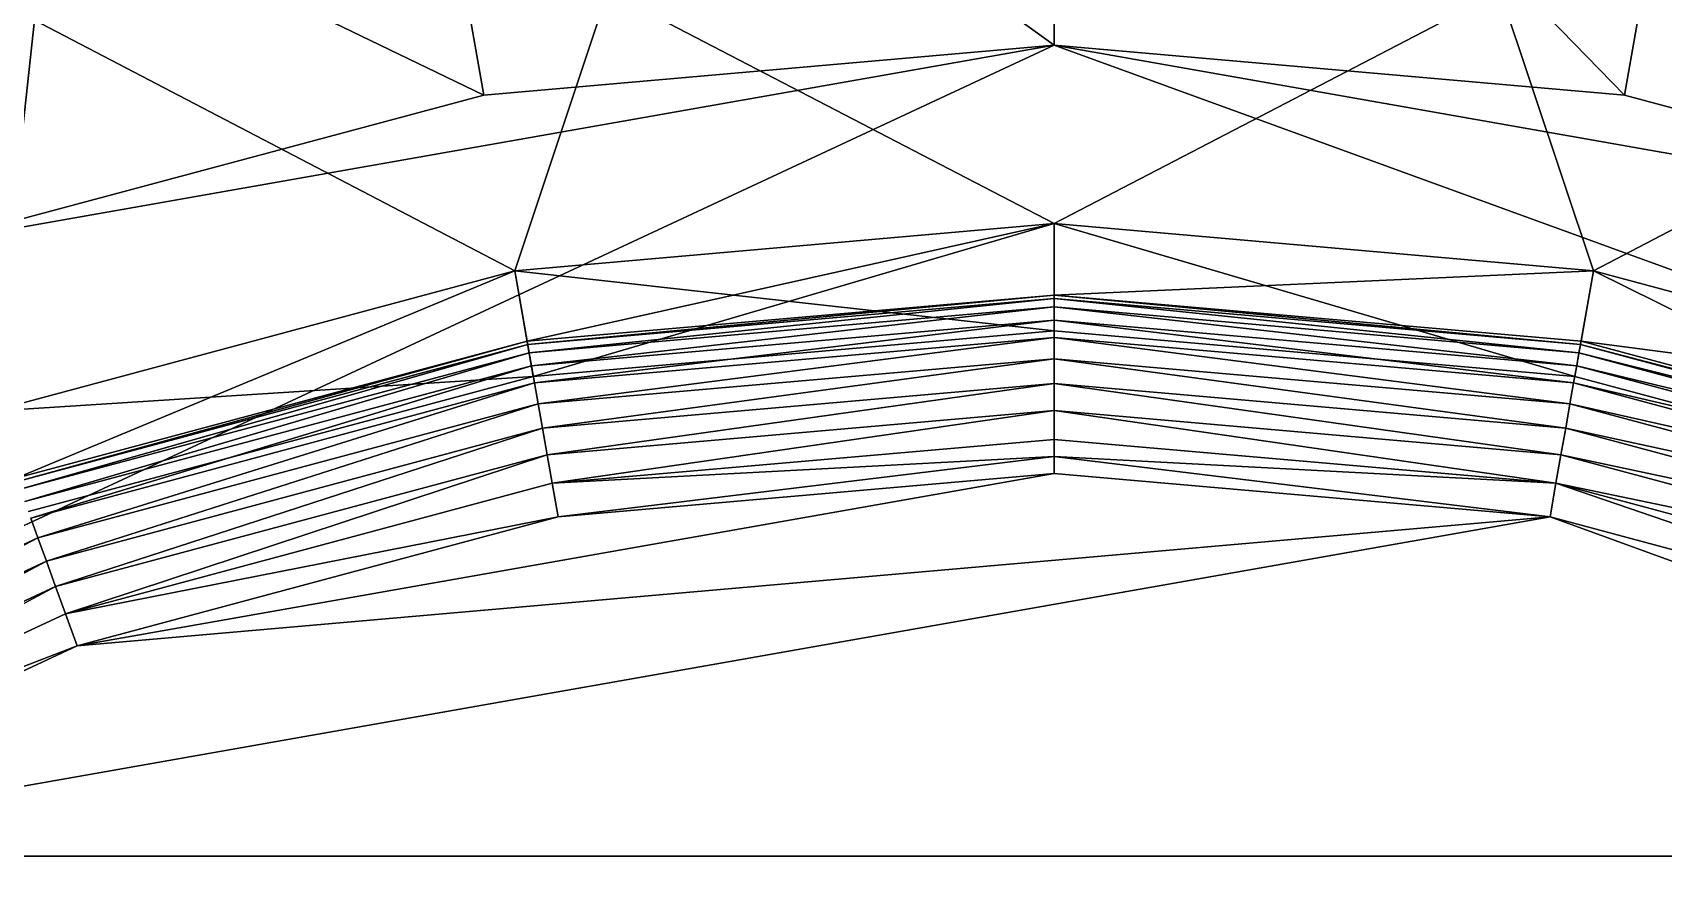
# Model space of a CAD drawing. Header units: inches. Extents: x -2 to 2474, y 1 to 287.
# Drawn here: x 166.3752 to 166.6388, y 188.0103 to 188.146 of the extents above; entities that cross this region are included whole.
import ezdxf

# ---------------------------------------------------------------- set-up
doc = ezdxf.new("R2010")
doc.units = ezdxf.units.IN
doc.header["$MEASUREMENT"] = 0
doc.layers.add('DLX_LUM', color=7, linetype='Continuous', true_color=0xffd400)

msp = doc.modelspace()

# ---------------------------------------------------------------- linework, layer by layer
at = {"layer": 'DLX_LUM'}
for points in [[(166.54028, 188.23052, 0), (166.54028, 188.14397, 0)], [(166.54028, 188.14397, 0), (166.54028, 188.23052, 0)], [(166.54028, 188.23052, 0), (166.63246, 188.13591, 0)], [(166.63246, 188.13591, 0), (166.54028, 188.23052, 0)], [(166.43308, 188.22114, 0), (166.44811, 188.13591, 0)], [(166.54028, 188.14397, 0), (166.43308, 188.22114, 0)], [(166.44811, 188.13591, 0), (166.43308, 188.22114, 0)], [(166.43308, 188.22114, 0), (166.54028, 188.14397, 0)], [(166.64749, 188.22114, 0), (166.63246, 188.13591, 0)], [(166.63246, 188.13591, 0), (166.64749, 188.22114, 0)], [(166.32914, 188.19329, 0), (166.44811, 188.13591, 0)], [(166.44811, 188.13591, 0), (166.32914, 188.19329, 0)], [(166.46816, 188.15263, 0), (166.45312, 188.1075, 0)], [(166.45312, 188.1075, 0), (166.46816, 188.15263, 0)], [(166.46816, 188.15263, 0), (166.54028, 188.11513, 0)], [(166.54028, 188.11513, 0), (166.46816, 188.15263, 0)], [(166.54028, 188.11513, 0), (166.6124, 188.15263, 0)], [(166.6124, 188.15263, 0), (166.54028, 188.11513, 0)], [(166.6124, 188.15263, 0), (166.62745, 188.1075, 0)], [(166.62745, 188.1075, 0), (166.6124, 188.15263, 0)], [(166.37552, 188.14802, 0), (166.3686, 188.08485, 0)], [(166.3686, 188.08485, 0), (166.37552, 188.14802, 0)], [(166.37552, 188.14802, 0), (166.45312, 188.1075, 0)], [(166.45312, 188.1075, 0), (166.37552, 188.14802, 0)], [(166.70504, 188.14802, 0), (166.62745, 188.1075, 0)], [(166.62745, 188.1075, 0), (166.70504, 188.14802, 0)], [(166.54028, 188.14397, 0), (166.13366, 187.95436, 0)], [(166.13366, 187.95436, 0), (166.54028, 188.14397, 0)], [(166.54028, 188.14397, 0), (166.35874, 188.11196, 0)], [(166.35874, 188.11196, 0), (166.54028, 188.14397, 0)], [(166.44811, 188.13591, 0), (166.54028, 188.14397, 0)], [(166.54028, 188.14397, 0), (166.44811, 188.13591, 0)], [(166.44811, 188.13591, 0), (166.54028, 188.14397, 0)], [(166.54028, 188.14397, 0), (166.44811, 188.13591, 0)], [(166.44811, 188.13591, 0), (166.54028, 188.14397, 0)], [(166.54028, 188.14397, 0), (166.44811, 188.13591, 0)], [(166.72183, 188.11196, 0), (166.54028, 188.14397, 0)], [(166.54028, 188.14397, 0), (166.63246, 188.13591, 0)], [(166.54028, 188.14397, 0), (166.88148, 188.01979, 0)], [(166.88148, 188.01979, 0), (166.54028, 188.14397, 0)], [(166.54028, 188.14397, 0), (166.72183, 188.11196, 0)], [(166.63246, 188.13591, 0), (166.54028, 188.14397, 0)], [(166.54028, 188.14397, 0), (166.54028, 188.14397, 0)], [(166.54028, 188.14397, 0), (166.63246, 188.13591, 0)], [(166.63246, 188.13591, 0), (166.54028, 188.14397, 0)], [(166.54028, 188.14397, 0), (166.54028, 188.14397, 0)], [(166.54028, 188.14397, 0), (166.63246, 188.13591, 0)], [(166.63246, 188.13591, 0), (166.54028, 188.14397, 0)], [(166.35874, 188.11196, 0), (166.44811, 188.13591, 0)], [(166.44811, 188.13591, 0), (166.35874, 188.11196, 0)], [(166.35874, 188.11196, 0), (166.44811, 188.13591, 0)], [(166.44811, 188.13591, 0), (166.35874, 188.11196, 0)], [(166.35874, 188.11196, 0), (166.44811, 188.13591, 0)], [(166.44811, 188.13591, 0), (166.35874, 188.11196, 0)], [(166.44811, 188.13591, 0), (166.44811, 188.13591, 0)], [(166.44811, 188.13591, 0), (166.44811, 188.13591, 0)], [(166.63246, 188.13591, 0), (166.72183, 188.11196, 0)], [(166.72183, 188.11196, 0), (166.63246, 188.13591, 0)], [(166.63246, 188.13591, 0), (166.72183, 188.11196, 0)], [(166.72183, 188.11196, 0), (166.63246, 188.13591, 0)], [(166.63246, 188.13591, 0), (166.63246, 188.13591, 0)], [(166.63246, 188.13591, 0), (166.72183, 188.11196, 0)], [(166.72183, 188.11196, 0), (166.63246, 188.13591, 0)], [(166.63246, 188.13591, 0), (166.63246, 188.13591, 0)], [(166.45312, 188.1075, 0), (166.54028, 188.11513, 0)], [(166.45312, 188.1075, 0), (166.54028, 188.11513, 0)], [(166.54028, 188.11513, 0), (166.45312, 188.1075, 0)], [(166.45312, 188.1075, 0), (166.54028, 188.11513, 0)], [(166.54028, 188.11513, 0), (166.45312, 188.1075, 0)], [(166.54028, 188.11513, 0), (166.45312, 188.1075, 0)], [(166.45312, 188.1075, 0), (166.54028, 188.11513, 0)], [(166.54028, 188.11513, 0), (166.45312, 188.1075, 0)], [(166.54028, 188.11513, 0), (166.45513, 188.09612, 0)], [(166.45513, 188.09612, 0), (166.54028, 188.11513, 0)], [(166.45612, 188.09045, 0), (166.54028, 188.11513, 0)], [(166.54028, 188.11513, 0), (166.45612, 188.09045, 0)], [(166.54028, 188.11513, 0), (166.62745, 188.1075, 0)], [(166.54028, 188.11513, 0), (166.54028, 188.11513, 0)], [(166.54028, 188.11513, 0), (166.62745, 188.1075, 0)], [(166.62745, 188.1075, 0), (166.54028, 188.11513, 0)], [(166.54028, 188.11513, 0), (166.62745, 188.1075, 0)], [(166.62745, 188.1075, 0), (166.54028, 188.11513, 0)], [(166.54028, 188.11513, 0), (166.54028, 188.11513, 0)], [(166.54028, 188.11513, 0), (166.62444, 188.09045, 0)], [(166.62745, 188.1075, 0), (166.54028, 188.11513, 0)], [(166.62444, 188.09045, 0), (166.54028, 188.11513, 0)], [(166.54028, 188.11513, 0), (166.54028, 188.09782, 0)], [(166.54028, 188.09782, 0), (166.54028, 188.11513, 0)], [(166.54028, 188.11513, 0), (166.54028, 188.09782, 0)], [(166.62444, 188.09045, 0), (166.54028, 188.11513, 0)], [(166.54028, 188.11513, 0), (166.62745, 188.1075, 0)], [(166.54028, 188.09782, 0), (166.54028, 188.11513, 0)], [(166.54028, 188.11513, 0), (166.62444, 188.09045, 0)], [(166.54028, 188.10357, 0), (166.54028, 188.11513, 0)], [(166.62745, 188.1075, 0), (166.54028, 188.11513, 0)], [(166.54028, 188.11513, 0), (166.54028, 188.10357, 0)], [(166.3686, 188.08485, 0), (166.45312, 188.1075, 0)], [(166.3686, 188.08485, 0), (166.45312, 188.1075, 0)], [(166.45312, 188.1075, 0), (166.3686, 188.08485, 0)], [(166.3686, 188.08485, 0), (166.45312, 188.1075, 0)], [(166.45312, 188.1075, 0), (166.3686, 188.08485, 0)], [(166.45312, 188.1075, 0), (166.3686, 188.08485, 0)], [(166.3686, 188.08485, 0), (166.45312, 188.1075, 0)], [(166.45312, 188.1075, 0), (166.3686, 188.08485, 0)], [(166.37256, 188.074, 0), (166.45312, 188.1075, 0)], [(166.45312, 188.1075, 0), (166.37256, 188.074, 0)], [(166.45312, 188.1075, 0), (166.45312, 188.1075, 0)], [(166.45312, 188.1075, 0), (166.45312, 188.1075, 0)], [(166.45312, 188.1075, 0), (166.45612, 188.09045, 0)], [(166.45612, 188.09045, 0), (166.45312, 188.1075, 0)], [(166.45312, 188.1075, 0), (166.45612, 188.09045, 0)], [(166.54028, 188.09782, 0), (166.45312, 188.1075, 0)], [(166.45612, 188.09045, 0), (166.45312, 188.1075, 0)], [(166.45312, 188.1075, 0), (166.54028, 188.09782, 0)], [(166.45312, 188.1075, 0), (166.45513, 188.09612, 0)], [(166.45513, 188.09612, 0), (166.45312, 188.1075, 0)], [(166.62745, 188.1075, 0), (166.54028, 188.10357, 0)], [(166.54028, 188.10357, 0), (166.62745, 188.1075, 0)], [(166.62745, 188.1075, 0), (166.62444, 188.09045, 0)], [(166.62444, 188.09045, 0), (166.62745, 188.1075, 0)], [(166.62745, 188.1075, 0), (166.62444, 188.09045, 0)], [(166.62444, 188.09045, 0), (166.62745, 188.1075, 0)], [(166.62745, 188.1075, 0), (166.62544, 188.09612, 0)], [(166.62544, 188.09612, 0), (166.62745, 188.1075, 0)], [(166.62745, 188.1075, 0), (166.71196, 188.08485, 0)], [(166.71196, 188.08485, 0), (166.62745, 188.1075, 0)], [(166.62745, 188.1075, 0), (166.71196, 188.08485, 0)], [(166.62745, 188.1075, 0), (166.71196, 188.08485, 0)], [(166.71196, 188.08485, 0), (166.62745, 188.1075, 0)], [(166.62745, 188.1075, 0), (166.62745, 188.1075, 0)], [(166.62745, 188.1075, 0), (166.62745, 188.1075, 0)], [(166.62745, 188.1075, 0), (166.70604, 188.06859, 0)], [(166.71196, 188.08485, 0), (166.62745, 188.1075, 0)], [(166.70604, 188.06859, 0), (166.62745, 188.1075, 0)], [(166.70604, 188.06859, 0), (166.62745, 188.1075, 0)], [(166.62745, 188.1075, 0), (166.71196, 188.08485, 0)], [(166.62745, 188.1075, 0), (166.70604, 188.06859, 0)], [(166.71196, 188.08485, 0), (166.62745, 188.1075, 0)], [(166.45513, 188.09612, 0), (166.54028, 188.10357, 0)], [(166.54028, 188.10357, 0), (166.45513, 188.09612, 0)], [(166.54028, 188.10357, 0), (166.45522, 188.09558, 0)], [(166.45522, 188.09558, 0), (166.54028, 188.10357, 0)], [(166.45522, 188.09558, 0), (166.54028, 188.10302, 0)], [(166.54028, 188.10302, 0), (166.45522, 188.09558, 0)], [(166.45546, 188.09424, 0), (166.54028, 188.10302, 0)], [(166.54028, 188.10302, 0), (166.45546, 188.09424, 0)], [(166.54028, 188.10357, 0), (166.62544, 188.09612, 0)], [(166.54028, 188.10302, 0), (166.54028, 188.10357, 0)], [(166.62544, 188.09612, 0), (166.54028, 188.10357, 0)], [(166.54028, 188.10357, 0), (166.62534, 188.09558, 0)], [(166.62534, 188.09558, 0), (166.54028, 188.10357, 0)], [(166.54028, 188.10357, 0), (166.54028, 188.10302, 0)], [(166.54028, 188.10166, 0), (166.54028, 188.10302, 0)], [(166.54028, 188.10302, 0), (166.62534, 188.09558, 0)], [(166.62534, 188.09558, 0), (166.54028, 188.10302, 0)], [(166.54028, 188.10302, 0), (166.62511, 188.09424, 0)], [(166.62511, 188.09424, 0), (166.54028, 188.10302, 0)], [(166.54028, 188.10302, 0), (166.54028, 188.10166, 0)], [(166.45546, 188.09424, 0), (166.54028, 188.10166, 0)], [(166.54028, 188.10166, 0), (166.45546, 188.09424, 0)], [(166.54028, 188.10166, 0), (166.45583, 188.09216, 0)], [(166.45583, 188.09216, 0), (166.54028, 188.10166, 0)], [(166.54028, 188.09955, 0), (166.54028, 188.10166, 0)], [(166.54028, 188.10166, 0), (166.62511, 188.09424, 0)], [(166.62511, 188.09424, 0), (166.54028, 188.10166, 0)], [(166.54028, 188.10166, 0), (166.62474, 188.09216, 0)], [(166.62474, 188.09216, 0), (166.54028, 188.10166, 0)], [(166.54028, 188.10166, 0), (166.54028, 188.09955, 0)], [(166.45583, 188.09216, 0), (166.54028, 188.09955, 0)], [(166.54028, 188.09955, 0), (166.45583, 188.09216, 0)], [(166.45612, 188.09045, 0), (166.54028, 188.09782, 0)], [(166.45612, 188.09045, 0), (166.54028, 188.09782, 0)], [(166.54028, 188.09782, 0), (166.45612, 188.09045, 0)], [(166.45612, 188.09045, 0), (166.54028, 188.09782, 0)], [(166.54028, 188.09782, 0), (166.45612, 188.09045, 0)], [(166.54028, 188.09782, 0), (166.45612, 188.09045, 0)], [(166.45631, 188.08938, 0), (166.54028, 188.09955, 0)], [(166.54028, 188.09955, 0), (166.45631, 188.08938, 0)], [(166.54028, 188.09673, 0), (166.54028, 188.09955, 0)], [(166.54028, 188.09955, 0), (166.62474, 188.09216, 0)], [(166.62425, 188.08938, 0), (166.54028, 188.09955, 0)], [(166.54028, 188.09955, 0), (166.54028, 188.09673, 0)], [(166.62474, 188.09216, 0), (166.54028, 188.09955, 0)], [(166.54028, 188.09955, 0), (166.62425, 188.08938, 0)], [(166.54028, 188.09782, 0), (166.62444, 188.09045, 0)], [(166.54028, 188.09782, 0), (166.54028, 188.09782, 0)], [(166.54028, 188.09782, 0), (166.62444, 188.09045, 0)], [(166.62444, 188.09045, 0), (166.54028, 188.09782, 0)], [(166.54028, 188.09782, 0), (166.62444, 188.09045, 0)], [(166.62444, 188.09045, 0), (166.54028, 188.09782, 0)], [(166.54028, 188.09782, 0), (166.54028, 188.09782, 0)], [(166.62444, 188.09045, 0), (166.54028, 188.09782, 0)], [(166.37256, 188.074, 0), (166.45513, 188.09612, 0)], [(166.45513, 188.09612, 0), (166.37256, 188.074, 0)], [(166.37275, 188.07348, 0), (166.45513, 188.09612, 0)], [(166.45513, 188.09612, 0), (166.37275, 188.07348, 0)], [(166.37275, 188.07348, 0), (166.45522, 188.09558, 0)], [(166.45522, 188.09558, 0), (166.37275, 188.07348, 0)], [(166.45522, 188.09558, 0), (166.37321, 188.0722, 0)], [(166.37321, 188.0722, 0), (166.45522, 188.09558, 0)], [(166.45513, 188.09612, 0), (166.45522, 188.09558, 0)], [(166.45522, 188.09558, 0), (166.45513, 188.09612, 0)], [(166.45522, 188.09558, 0), (166.45546, 188.09424, 0)], [(166.45546, 188.09424, 0), (166.45522, 188.09558, 0)], [(166.45631, 188.08938, 0), (166.54028, 188.09673, 0)], [(166.54028, 188.09673, 0), (166.45631, 188.08938, 0)], [(166.54028, 188.09673, 0), (166.45691, 188.08599, 0)], [(166.45691, 188.08599, 0), (166.54028, 188.09673, 0)], [(166.54028, 188.09328, 0), (166.54028, 188.09673, 0)], [(166.54028, 188.09673, 0), (166.62425, 188.08938, 0)], [(166.62365, 188.08599, 0), (166.54028, 188.09673, 0)], [(166.54028, 188.09673, 0), (166.54028, 188.09328, 0)], [(166.62425, 188.08938, 0), (166.54028, 188.09673, 0)], [(166.54028, 188.09673, 0), (166.62365, 188.08599, 0)], [(166.62534, 188.09558, 0), (166.62511, 188.09424, 0)], [(166.62511, 188.09424, 0), (166.62534, 188.09558, 0)], [(166.62544, 188.09612, 0), (166.62534, 188.09558, 0)], [(166.62534, 188.09558, 0), (166.62544, 188.09612, 0)], [(166.62534, 188.09558, 0), (166.70782, 188.07348, 0)], [(166.70801, 188.074, 0), (166.62534, 188.09558, 0)], [(166.62534, 188.09558, 0), (166.70801, 188.074, 0)], [(166.70782, 188.07348, 0), (166.62534, 188.09558, 0)], [(166.62544, 188.09612, 0), (166.70801, 188.074, 0)], [(166.71196, 188.08485, 0), (166.62544, 188.09612, 0)], [(166.62544, 188.09612, 0), (166.71196, 188.08485, 0)], [(166.70801, 188.074, 0), (166.62544, 188.09612, 0)], [(166.37321, 188.0722, 0), (166.45546, 188.09424, 0)], [(166.45546, 188.09424, 0), (166.37321, 188.0722, 0)], [(166.45546, 188.09424, 0), (166.37393, 188.07021, 0)], [(166.37393, 188.07021, 0), (166.45546, 188.09424, 0)], [(166.37393, 188.07021, 0), (166.45583, 188.09216, 0)], [(166.45583, 188.09216, 0), (166.37393, 188.07021, 0)], [(166.3749, 188.06756, 0), (166.45583, 188.09216, 0)], [(166.45583, 188.09216, 0), (166.3749, 188.06756, 0)], [(166.45546, 188.09424, 0), (166.45583, 188.09216, 0)], [(166.45583, 188.09216, 0), (166.45546, 188.09424, 0)], [(166.45583, 188.09216, 0), (166.45631, 188.08938, 0)], [(166.45631, 188.08938, 0), (166.45583, 188.09216, 0)], [(166.45691, 188.08599, 0), (166.54028, 188.09328, 0)], [(166.54028, 188.09328, 0), (166.45691, 188.08599, 0)], [(166.54028, 188.09328, 0), (166.4576, 188.08208, 0)], [(166.4576, 188.08208, 0), (166.54028, 188.09328, 0)], [(166.54028, 188.08932, 0), (166.54028, 188.09328, 0)], [(166.54028, 188.09328, 0), (166.62365, 188.08599, 0)], [(166.62296, 188.08208, 0), (166.54028, 188.09328, 0)], [(166.54028, 188.09328, 0), (166.54028, 188.08932, 0)], [(166.62365, 188.08599, 0), (166.54028, 188.09328, 0)], [(166.54028, 188.09328, 0), (166.62296, 188.08208, 0)], [(166.62474, 188.09216, 0), (166.62425, 188.08938, 0)], [(166.62425, 188.08938, 0), (166.62474, 188.09216, 0)], [(166.62511, 188.09424, 0), (166.62474, 188.09216, 0)], [(166.62474, 188.09216, 0), (166.62511, 188.09424, 0)], [(166.62474, 188.09216, 0), (166.70664, 188.07021, 0)], [(166.70736, 188.0722, 0), (166.62474, 188.09216, 0)], [(166.62474, 188.09216, 0), (166.70736, 188.0722, 0)], [(166.70664, 188.07021, 0), (166.62474, 188.09216, 0)], [(166.62511, 188.09424, 0), (166.70736, 188.0722, 0)], [(166.70782, 188.07348, 0), (166.62511, 188.09424, 0)], [(166.62511, 188.09424, 0), (166.70782, 188.07348, 0)], [(166.70736, 188.0722, 0), (166.62511, 188.09424, 0)], [(166.3686, 188.08485, 0), (166.45612, 188.09045, 0)], [(166.45612, 188.09045, 0), (166.3686, 188.08485, 0)], [(166.45612, 188.09045, 0), (166.3686, 188.08485, 0)], [(166.3686, 188.08485, 0), (166.45612, 188.09045, 0)], [(166.37452, 188.06859, 0), (166.45612, 188.09045, 0)], [(166.37452, 188.06859, 0), (166.45612, 188.09045, 0)], [(166.45612, 188.09045, 0), (166.37452, 188.06859, 0)], [(166.37452, 188.06859, 0), (166.45612, 188.09045, 0)], [(166.45612, 188.09045, 0), (166.37452, 188.06859, 0)], [(166.45612, 188.09045, 0), (166.37452, 188.06859, 0)], [(166.3749, 188.06756, 0), (166.45631, 188.08938, 0)], [(166.45631, 188.08938, 0), (166.3749, 188.06756, 0)], [(166.45631, 188.08938, 0), (166.37607, 188.06433, 0)], [(166.37607, 188.06433, 0), (166.45631, 188.08938, 0)], [(166.45612, 188.09045, 0), (166.45612, 188.09045, 0)], [(166.45612, 188.09045, 0), (166.45612, 188.09045, 0)], [(166.45631, 188.08938, 0), (166.45691, 188.08599, 0)], [(166.45691, 188.08599, 0), (166.45631, 188.08938, 0)], [(166.4576, 188.08208, 0), (166.54028, 188.08932, 0)], [(166.54028, 188.08932, 0), (166.4576, 188.08208, 0)], [(166.54028, 188.08932, 0), (166.45836, 188.07777, 0)], [(166.45836, 188.07777, 0), (166.54028, 188.08932, 0)], [(166.54028, 188.08494, 0), (166.54028, 188.08932, 0)], [(166.54028, 188.08932, 0), (166.62296, 188.08208, 0)], [(166.6222, 188.07777, 0), (166.54028, 188.08932, 0)], [(166.54028, 188.08932, 0), (166.54028, 188.08494, 0)], [(166.62296, 188.08208, 0), (166.54028, 188.08932, 0)], [(166.54028, 188.08932, 0), (166.6222, 188.07777, 0)], [(166.62425, 188.08938, 0), (166.62365, 188.08599, 0)], [(166.62365, 188.08599, 0), (166.62425, 188.08938, 0)], [(166.62425, 188.08938, 0), (166.70664, 188.07021, 0)], [(166.62425, 188.08938, 0), (166.70567, 188.06756, 0)], [(166.70664, 188.07021, 0), (166.62425, 188.08938, 0)], [(166.70567, 188.06756, 0), (166.62425, 188.08938, 0)], [(166.62444, 188.09045, 0), (166.70604, 188.06859, 0)], [(166.62444, 188.09045, 0), (166.70604, 188.06859, 0)], [(166.70604, 188.06859, 0), (166.62444, 188.09045, 0)], [(166.62444, 188.09045, 0), (166.70604, 188.06859, 0)], [(166.70604, 188.06859, 0), (166.62444, 188.09045, 0)], [(166.62444, 188.09045, 0), (166.62444, 188.09045, 0)], [(166.62444, 188.09045, 0), (166.62444, 188.09045, 0)], [(166.70604, 188.06859, 0), (166.62444, 188.09045, 0)], [(166.37607, 188.06433, 0), (166.45691, 188.08599, 0)], [(166.45691, 188.08599, 0), (166.37607, 188.06433, 0)], [(166.37743, 188.0606, 0), (166.45691, 188.08599, 0)], [(166.45691, 188.08599, 0), (166.37743, 188.0606, 0)], [(166.45691, 188.08599, 0), (166.4576, 188.08208, 0)], [(166.4576, 188.08208, 0), (166.45691, 188.08599, 0)], [(166.45836, 188.07777, 0), (166.54028, 188.08494, 0)], [(166.54028, 188.08494, 0), (166.45836, 188.07777, 0)], [(166.45917, 188.07317, 0), (166.54028, 188.08494, 0)], [(166.54028, 188.08494, 0), (166.45917, 188.07317, 0)], [(166.54028, 188.08027, 0), (166.54028, 188.08494, 0)], [(166.54028, 188.08494, 0), (166.6222, 188.07777, 0)], [(166.6222, 188.07777, 0), (166.54028, 188.08494, 0)], [(166.54028, 188.08494, 0), (166.62139, 188.07317, 0)], [(166.62139, 188.07317, 0), (166.54028, 188.08494, 0)], [(166.54028, 188.08494, 0), (166.54028, 188.08027, 0)], [(166.62365, 188.08599, 0), (166.62296, 188.08208, 0)], [(166.62296, 188.08208, 0), (166.62365, 188.08599, 0)], [(166.62365, 188.08599, 0), (166.70567, 188.06756, 0)], [(166.62365, 188.08599, 0), (166.70449, 188.06433, 0)], [(166.70567, 188.06756, 0), (166.62365, 188.08599, 0)], [(166.70449, 188.06433, 0), (166.62365, 188.08599, 0)], [(166.37743, 188.0606, 0), (166.4576, 188.08208, 0)], [(166.4576, 188.08208, 0), (166.37743, 188.0606, 0)], [(166.4576, 188.08208, 0), (166.37893, 188.05649, 0)], [(166.37893, 188.05649, 0), (166.4576, 188.08208, 0)], [(166.4576, 188.08208, 0), (166.45836, 188.07777, 0)], [(166.45836, 188.07777, 0), (166.4576, 188.08208, 0)], [(166.62296, 188.08208, 0), (166.6222, 188.07777, 0)], [(166.6222, 188.07777, 0), (166.62296, 188.08208, 0)], [(166.62296, 188.08208, 0), (166.70314, 188.0606, 0)], [(166.70449, 188.06433, 0), (166.62296, 188.08208, 0)], [(166.62296, 188.08208, 0), (166.70449, 188.06433, 0)], [(166.70314, 188.0606, 0), (166.62296, 188.08208, 0)], [(166.45917, 188.07317, 0), (166.54028, 188.08027, 0)], [(166.54028, 188.08027, 0), (166.45917, 188.07317, 0)], [(166.54028, 188.07752, 0), (166.54028, 188.08027, 0)], [(166.54028, 188.08027, 0), (166.62139, 188.07317, 0)], [(166.62139, 188.07317, 0), (166.54028, 188.08027, 0)], [(166.54028, 188.08027, 0), (166.54028, 188.07752, 0)], [(166.37893, 188.05649, 0), (166.45836, 188.07777, 0)], [(166.45836, 188.07777, 0), (166.37893, 188.05649, 0)], [(166.45836, 188.07777, 0), (166.38053, 188.0521, 0)], [(166.38053, 188.0521, 0), (166.45836, 188.07777, 0)], [(166.45836, 188.07777, 0), (166.45917, 188.07317, 0)], [(166.45917, 188.07317, 0), (166.45836, 188.07777, 0)], [(166.54028, 188.07752, 0), (166.45917, 188.07317, 0)], [(166.45917, 188.07317, 0), (166.54028, 188.07752, 0)], [(166.54028, 188.07752, 0), (166.46013, 188.06773, 0)], [(166.46013, 188.06773, 0), (166.54028, 188.07752, 0)], [(166.54028, 188.07474, 0), (166.54028, 188.07752, 0)], [(166.62043, 188.06773, 0), (166.54028, 188.07752, 0)], [(166.54028, 188.07752, 0), (166.54028, 188.07474, 0)], [(166.62139, 188.07317, 0), (166.54028, 188.07752, 0)], [(166.54028, 188.07752, 0), (166.62043, 188.06773, 0)], [(166.54028, 188.07752, 0), (166.62139, 188.07317, 0)], [(166.62139, 188.07317, 0), (166.6222, 188.07777, 0)], [(166.6222, 188.07777, 0), (166.62139, 188.07317, 0)], [(166.6222, 188.07777, 0), (166.70314, 188.0606, 0)], [(166.6222, 188.07777, 0), (166.70164, 188.05649, 0)], [(166.70314, 188.0606, 0), (166.6222, 188.07777, 0)], [(166.70164, 188.05649, 0), (166.6222, 188.07777, 0)], [(166.38242, 188.0469, 0), (166.54028, 188.07474, 0)], [(166.54028, 188.07474, 0), (166.38242, 188.0469, 0)], [(166.46013, 188.06773, 0), (166.54028, 188.07474, 0)], [(166.54028, 188.07474, 0), (166.46013, 188.06773, 0)], [(166.54028, 188.07474, 0), (166.62043, 188.06773, 0)], [(166.62043, 188.06773, 0), (166.54028, 188.07474, 0)], [(166.38053, 188.0521, 0), (166.45917, 188.07317, 0)], [(166.45917, 188.07317, 0), (166.38053, 188.0521, 0)], [(166.45917, 188.07317, 0), (166.46013, 188.06773, 0)], [(166.46013, 188.06773, 0), (166.45917, 188.07317, 0)], [(166.62139, 188.07317, 0), (166.62043, 188.06773, 0)], [(166.62043, 188.06773, 0), (166.62139, 188.07317, 0)], [(166.62139, 188.07317, 0), (166.70004, 188.0521, 0)], [(166.70164, 188.05649, 0), (166.62139, 188.07317, 0)], [(166.69815, 188.0469, 0), (166.62139, 188.07317, 0)], [(166.62139, 188.07317, 0), (166.70164, 188.05649, 0)], [(166.62139, 188.07317, 0), (166.69815, 188.0469, 0)], [(166.70004, 188.0521, 0), (166.62139, 188.07317, 0)], [(166.62043, 188.06773, 0), (166.3095, 188.0129, 0)], [(166.3095, 188.0129, 0), (166.62043, 188.06773, 0)], [(166.3749, 188.06756, 0), (166.37607, 188.06433, 0)], [(166.37607, 188.06433, 0), (166.3749, 188.06756, 0)], [(166.46013, 188.06773, 0), (166.38053, 188.0521, 0)], [(166.38053, 188.0521, 0), (166.46013, 188.06773, 0)], [(166.38242, 188.0469, 0), (166.46013, 188.06773, 0)], [(166.46013, 188.06773, 0), (166.38242, 188.0469, 0)], [(166.38242, 188.0469, 0), (166.62043, 188.06773, 0)], [(166.62043, 188.06773, 0), (166.38242, 188.0469, 0)], [(166.62043, 188.06773, 0), (166.69815, 188.0469, 0)], [(166.62043, 188.06773, 0), (166.77107, 188.0129, 0)], [(166.69815, 188.0469, 0), (166.62043, 188.06773, 0)], [(166.77107, 188.0129, 0), (166.62043, 188.06773, 0)], [(166.30022, 188.02896, 0), (166.37607, 188.06433, 0)], [(166.37607, 188.06433, 0), (166.30022, 188.02896, 0)], [(166.30221, 188.02553, 0), (166.37607, 188.06433, 0)], [(166.37607, 188.06433, 0), (166.30221, 188.02553, 0)], [(166.37607, 188.06433, 0), (166.37743, 188.0606, 0)], [(166.37743, 188.0606, 0), (166.37607, 188.06433, 0)], [(166.30221, 188.02553, 0), (166.37743, 188.0606, 0)], [(166.37743, 188.0606, 0), (166.30221, 188.02553, 0)], [(166.3044, 188.02173, 0), (166.37743, 188.0606, 0)], [(166.37743, 188.0606, 0), (166.3044, 188.02173, 0)], [(166.37743, 188.0606, 0), (166.37893, 188.05649, 0)], [(166.37893, 188.05649, 0), (166.37743, 188.0606, 0)], [(166.3044, 188.02173, 0), (166.37893, 188.05649, 0)], [(166.37893, 188.05649, 0), (166.3044, 188.02173, 0)], [(166.30673, 188.01769, 0), (166.37893, 188.05649, 0)], [(166.37893, 188.05649, 0), (166.30673, 188.01769, 0)], [(166.37893, 188.05649, 0), (166.38053, 188.0521, 0)], [(166.38053, 188.0521, 0), (166.37893, 188.05649, 0)], [(166.38053, 188.0521, 0), (166.30673, 188.01769, 0)], [(166.30673, 188.01769, 0), (166.38053, 188.0521, 0)], [(166.38053, 188.0521, 0), (166.38242, 188.0469, 0)], [(166.38242, 188.0469, 0), (166.38053, 188.0521, 0)], [(166.38242, 188.0469, 0), (166.30673, 188.01769, 0)], [(166.30673, 188.01769, 0), (166.38242, 188.0469, 0)], [(166.3095, 188.0129, 0), (166.38242, 188.0469, 0)], [(166.38242, 188.0469, 0), (166.3095, 188.0129, 0)], [(166.3095, 188.0129, 0), (166.77107, 188.0129, 0)], [(166.77107, 188.0129, 0), (166.3095, 188.0129, 0)]]:
    msp.add_polyline3d(points, dxfattribs=at)

doc.saveas('drawing.dxf')
